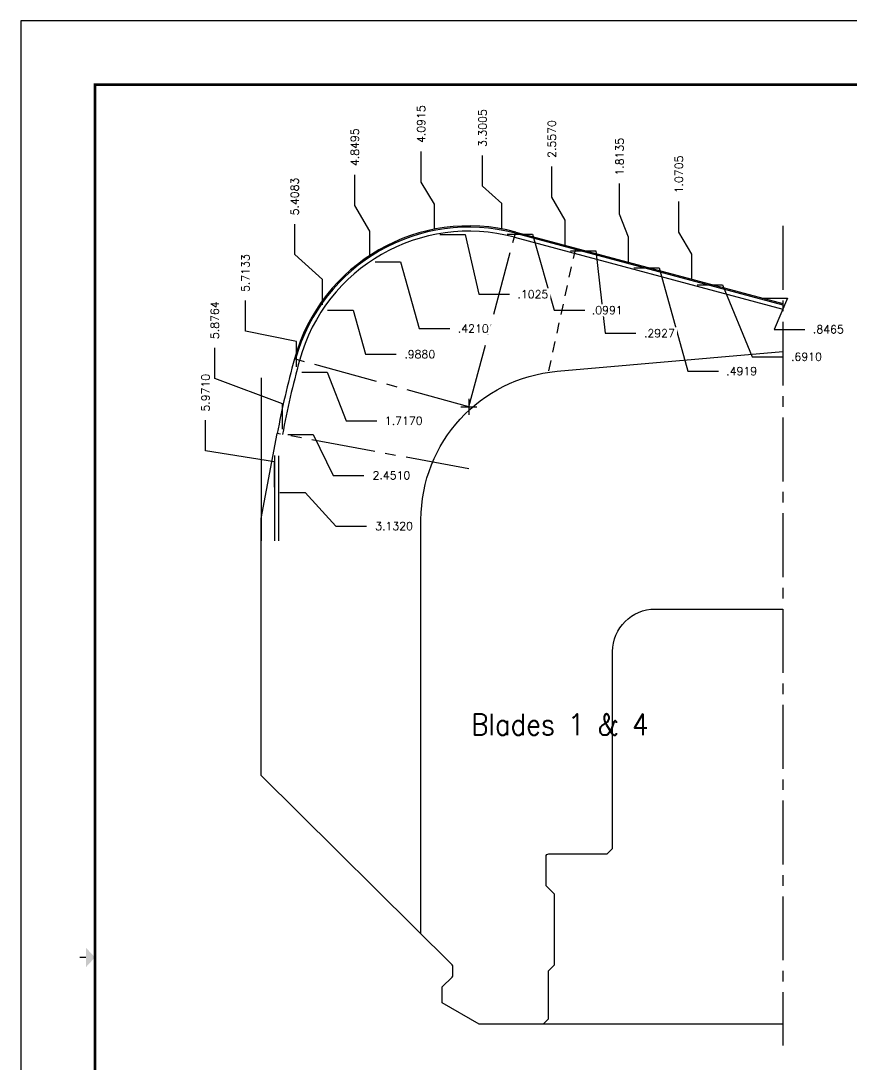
# Model space of a CAD drawing. Extents: x 34 to 150, y -20 to 22.
# Drawn here: x 34 to 43.75, y 9.75 to 22 of the extents above; entities that cross this region are included whole.
import ezdxf
from ezdxf.enums import TextEntityAlignment as Align

# ---------------------------------------------------------------- set-up
doc = ezdxf.new("R2010")
doc.units = 0
doc.header["$MEASUREMENT"] = 0
doc.header["$PDMODE"] = 35
doc.linetypes.add('CENTER2', pattern=[1.125, 0.75, -0.125, 0.125, -0.125])
doc.linetypes.add('HIDDEN2', pattern=[0.1875, 0.125, -0.0625])
doc.layers.get('0').update_dxf_attribs({"linetype": 'CONTINUOUS'})
doc.layers.get('Defpoints').update_dxf_attribs({"color": 10, "linetype": 'CONTINUOUS'})
for name, color, linetype in [('CDG-37977R1', 7, 'CONTINUOUS'), ('CLine', 5, 'CENTER2'), ('CONSTRUCTION', 211, 'CONTINUOUS'), ('Dims', 4, 'CONTINUOUS'), ('TEXT', 3, 'CONTINUOUS'), ('Title Block', 7, 'CONTINUOUS')]:
    doc.layers.add(name, color=color, linetype=linetype)
doc.styles.add('RomanD', font='romand.shx', dxfattribs={"width": 0.9})
doc.styles.add('RomanS', font='romans')
doc.dimstyles.get("Standard").update_dxf_attribs({"dimtxt": 0.094, "dimasz": 0.18, "dimexe": 0.0625, "dimexo": 0.0625, "dimgap": 0.09, "dimtad": 0, "dimtih": 1, "dimtoh": 1, "dimdec": 4, "dimzin": 4, "dimdsep": 46, "dimtxsty": 'RomanS', "dimcen": 0.09, "dimazin": 1, "dimtfac": 1, "dimtdec": 4, "dimtofl": 0, "dimtmove": 0, "dimatfit": 1, "dimfxl": 1, "dimtfill": 1, "dimtolj": 1, "dimtzin": 0, "dimarcsym": 0})

# ---------------------------------------------------------------- blocks, each defined once
blk = doc.blocks.new('COT_Dblock')
at = {"layer": 'Title Block', "color": 8}
blk.add_lwpolyline([(0, 0), (34, 0), (34, 22), (0, 22)], close=True, dxfattribs=at)
at = {"layer": 'Title Block', "const_width": 0.03}
blk.add_lwpolyline([(33.13, 21.25), (0.87, 21.25), (0.87, 0.75), (33.13, 0.75)], close=True, dxfattribs=at)
at = {"layer": 'Title Block', "const_width": 0.015}
blk.add_lwpolyline([(0.69, 11), (0.765, 11)], dxfattribs=at)
at = {"layer": 'Title Block'}
blk.add_solid([(0.765, 10.887), (0.765, 11.113), (0.87, 11)], dxfattribs=at)
at = {"layer": 'Title Block', "color": 1, "style": 'RomanS', "flags": 8}
for tag, p in [('FNAME', (0.62, 3.75)), ('REVDATE', (0.62, 2.25)), ('USER', (0.62, 0.75))]:
    blk.add_attdef(tag, text='', height=0.047, rotation=90, dxfattribs=at).set_placement(p, align=Align.BOTTOM_LEFT)
at = {"layer": 'Title Block', "color": 3, "style": 'RomanS', "flags": 8}
blk.add_attdef('DRAWN', text='', height=0.11, dxfattribs=at).set_placement((28.7, 1.984), align=Align.MIDDLE_CENTER)
for tag, p in [('DDATE', (28.356, 1.672)), ('CHECK', (28.356, 1.406)), ('MATRL', (28.356, 1.149)), ('PDATE', (28.356, 0.883)), ('SCALE', (29.896, 0.855)), ('SHEET', (32.005, 0.855))]:
    blk.add_attdef(tag, text='', height=0.094, dxfattribs=at).set_placement(p, align=Align.MIDDLE_LEFT)
at = {"layer": 'Title Block', "color": 3, "style": 'RomanD', "width": 0.9, "flags": 8}
for tag, height, p in [('TITL1', 0.125, (31.337, 1.684)), ('TITL2', 0.094, (31.337, 1.514)), ('TITL3', 0.094, (31.337, 1.374))]:
    blk.add_attdef(tag, text='', height=height, dxfattribs=at).set_placement(p, align=Align.MIDDLE_CENTER)
at = {"layer": 'Title Block', "color": 3, "style": 'RomanS', "flags": 8}
for tag, p in [('FSCM#', (30.337, 1.121)), ('DWG#', (31.81, 1.121)), ('REV#', (32.97, 1.121))]:
    blk.add_attdef(tag, text='', height=0.094, dxfattribs=at).set_placement(p, align=Align.TOP_CENTER)
blk = doc.blocks.new('CMark')
at = {"layer": 'CLine'}
for p, q in [((-0.094, 0), (0.094, 0)), ((0, 0.094), (0, -0.094))]:
    blk.add_line(p, q, dxfattribs=at)
blk = doc.blocks.new('*D35')
at = {"layer": 'Defpoints', "color": 0, "transparency": 16777216}
for p in [(41.726, 19.88), (42.948, 19.592), (41.877, 18.901)]:
    blk.add_point(p, dxfattribs=at)
at = {"layer": 'Dims', "color": 0, "lineweight": -2, "transparency": 16777216}
for p, q in [((41.726, 19.52), (41.726, 19.88)), ((41.877, 19.261), (41.726, 19.52)), ((41.877, 18.963), (41.877, 19.261))]:
    blk.add_line(p, q, dxfattribs=at)
at = {"layer": 'Dims', "color": 0, "transparency": 16777216, "insert": (41.726, 20.196), "char_height": 0.094, "attachment_point": 5, "rotation": 90, "style": 'RomanS', "bg_fill": 3, "box_fill_scale": 1.25, "bg_fill_color": 256, "bg_fill_true_color": 13158600, "bg_fill_transparency": 0}
blk.add_mtext('\\A1;1.0705', dxfattribs=at)
blk = doc.blocks.new('*D36')
at = {"layer": 'Defpoints', "color": 0, "transparency": 16777216}
for p in [(41.03, 20.088), (42.948, 19.592), (41.134, 19.1)]:
    blk.add_point(p, dxfattribs=at)
at = {"layer": 'Dims', "color": 0, "lineweight": -2, "transparency": 16777216}
for p, q in [((41.03, 19.728), (41.03, 20.088)), ((41.134, 19.46), (41.03, 19.728)), ((41.134, 19.162), (41.134, 19.46))]:
    blk.add_line(p, q, dxfattribs=at)
at = {"layer": 'Dims', "color": 0, "transparency": 16777216, "insert": (41.03, 20.404), "char_height": 0.094, "attachment_point": 5, "rotation": 90, "style": 'RomanS', "bg_fill": 3, "box_fill_scale": 1.25, "bg_fill_color": 256, "bg_fill_true_color": 13158600, "bg_fill_transparency": 0}
blk.add_mtext('\\A1;1.8135', dxfattribs=at)
blk = doc.blocks.new('*D37')
at = {"layer": 'Defpoints', "color": 0, "transparency": 16777216}
for p in [(40.234, 20.289), (42.948, 19.592), (40.391, 19.299)]:
    blk.add_point(p, dxfattribs=at)
at = {"layer": 'Dims', "color": 0, "lineweight": -2, "transparency": 16777216}
for p, q in [((40.234, 19.929), (40.234, 20.289)), ((40.391, 19.659), (40.234, 19.929)), ((40.391, 19.361), (40.391, 19.659))]:
    blk.add_line(p, q, dxfattribs=at)
at = {"layer": 'Dims', "color": 0, "transparency": 16777216, "insert": (40.234, 20.612), "char_height": 0.094, "attachment_point": 5, "rotation": 90, "style": 'RomanS', "bg_fill": 3, "box_fill_scale": 1.25, "bg_fill_color": 256, "bg_fill_true_color": 13158600, "bg_fill_transparency": 0}
blk.add_mtext('\\A1;2.5570', dxfattribs=at)
blk = doc.blocks.new('*D38')
at = {"layer": 'Defpoints', "color": 0, "transparency": 16777216}
for p in [(39.421, 20.418), (39.647, 19.493), (42.948, 19.592)]:
    blk.add_point(p, dxfattribs=at)
at = {"layer": 'Dims', "color": 0, "lineweight": -2, "transparency": 16777216}
for p, q in [((39.421, 20.058), (39.421, 20.418)), ((39.647, 19.853), (39.421, 20.058)), ((39.647, 19.555), (39.647, 19.853))]:
    blk.add_line(p, q, dxfattribs=at)
at = {"layer": 'Dims', "color": 0, "transparency": 16777216, "insert": (39.421, 20.741), "char_height": 0.094, "attachment_point": 5, "rotation": 90, "style": 'RomanS', "bg_fill": 3, "box_fill_scale": 1.25, "bg_fill_color": 256, "bg_fill_true_color": 13158600, "bg_fill_transparency": 0}
blk.add_mtext('\\A1;3.3005', dxfattribs=at)
blk = doc.blocks.new('*D39')
at = {"layer": 'Defpoints', "color": 0, "transparency": 16777216}
for p in [(38.7, 20.464), (38.856, 19.489), (42.948, 19.592)]:
    blk.add_point(p, dxfattribs=at)
at = {"layer": 'Dims', "color": 0, "lineweight": -2, "transparency": 16777216}
for p, q in [((38.7, 20.104), (38.7, 20.464)), ((38.856, 19.849), (38.7, 20.104)), ((38.856, 19.552), (38.856, 19.849))]:
    blk.add_line(p, q, dxfattribs=at)
at = {"layer": 'Dims', "color": 0, "transparency": 16777216, "insert": (38.7, 20.787), "char_height": 0.094, "attachment_point": 5, "rotation": 90, "style": 'RomanS', "bg_fill": 3, "box_fill_scale": 1.25, "bg_fill_color": 256, "bg_fill_true_color": 13158600, "bg_fill_transparency": 0}
blk.add_mtext('\\A1;4.0915', dxfattribs=at)
blk = doc.blocks.new('*D40')
at = {"layer": 'Defpoints', "color": 0, "transparency": 16777216}
for p in [(37.921, 20.193), (42.948, 19.592), (38.098, 19.171)]:
    blk.add_point(p, dxfattribs=at)
at = {"layer": 'Dims', "color": 0, "lineweight": -2, "transparency": 16777216}
for p, q in [((37.921, 19.833), (37.921, 20.193)), ((38.098, 19.531), (37.921, 19.833)), ((38.098, 19.233), (38.098, 19.531))]:
    blk.add_line(p, q, dxfattribs=at)
at = {"layer": 'Dims', "color": 0, "transparency": 16777216, "insert": (37.921, 20.516), "char_height": 0.094, "attachment_point": 5, "rotation": 90, "style": 'RomanS', "bg_fill": 3, "box_fill_scale": 1.25, "bg_fill_color": 256, "bg_fill_true_color": 13158600, "bg_fill_transparency": 0}
blk.add_mtext('\\A1;4.8495', dxfattribs=at)
blk = doc.blocks.new('*D41')
at = {"layer": 'Defpoints', "color": 0, "transparency": 16777216}
for p in [(37.215, 19.614), (42.948, 19.592), (37.54, 18.604)]:
    blk.add_point(p, dxfattribs=at)
at = {"layer": 'Dims', "color": 0, "lineweight": -2, "transparency": 16777216}
for p, q in [((37.215, 19.254), (37.215, 19.614)), ((37.54, 18.964), (37.215, 19.254)), ((37.54, 18.666), (37.54, 18.964))]:
    blk.add_line(p, q, dxfattribs=at)
at = {"layer": 'Dims', "color": 0, "transparency": 16777216, "insert": (37.215, 19.937), "char_height": 0.094, "attachment_point": 5, "rotation": 90, "style": 'RomanS', "bg_fill": 3, "box_fill_scale": 1.25, "bg_fill_color": 256, "bg_fill_true_color": 13158600, "bg_fill_transparency": 0}
blk.add_mtext('\\A1;5.4083', dxfattribs=at)
blk = doc.blocks.new('*D42')
at = {"layer": 'Defpoints', "color": 0, "transparency": 16777216}
for p in [(42.948, 19.592), (36.636, 18.714), (37.235, 17.875)]:
    blk.add_point(p, dxfattribs=at)
at = {"layer": 'Dims', "color": 0, "lineweight": -2, "transparency": 16777216}
for p, q in [((36.636, 18.354), (36.636, 18.714)), ((37.235, 18.235), (36.636, 18.354)), ((37.235, 17.937), (37.235, 18.235))]:
    blk.add_line(p, q, dxfattribs=at)
at = {"layer": 'Dims', "color": 0, "transparency": 16777216, "insert": (36.636, 19.037), "char_height": 0.094, "attachment_point": 5, "rotation": 90, "style": 'RomanS', "bg_fill": 3, "box_fill_scale": 1.25, "bg_fill_color": 256, "bg_fill_true_color": 13158600, "bg_fill_transparency": 0}
blk.add_mtext('\\A1;5.7133', dxfattribs=at)
blk = doc.blocks.new('*D43')
at = {"layer": 'Defpoints', "color": 0, "transparency": 16777216}
for p in [(42.948, 19.592), (36.277, 18.159), (37.072, 17.141)]:
    blk.add_point(p, dxfattribs=at)
at = {"layer": 'Dims', "color": 0, "lineweight": -2, "transparency": 16777216}
for p, q in [((36.277, 17.799), (36.277, 18.159)), ((37.072, 17.501), (36.277, 17.799)), ((37.072, 17.203), (37.072, 17.501))]:
    blk.add_line(p, q, dxfattribs=at)
at = {"layer": 'Dims', "color": 0, "transparency": 16777216, "insert": (36.277, 18.484), "char_height": 0.094, "attachment_point": 5, "rotation": 90, "style": 'RomanS', "bg_fill": 3, "box_fill_scale": 1.25, "bg_fill_color": 256, "bg_fill_true_color": 13158600, "bg_fill_transparency": 0}
blk.add_mtext('\\A1;5.8764', dxfattribs=at)
blk = doc.blocks.new('*D44')
at = {"layer": 'Defpoints', "color": 0, "transparency": 16777216}
for p in [(42.948, 19.592), (36.169, 17.309), (36.977, 16.46)]:
    blk.add_point(p, dxfattribs=at)
at = {"layer": 'Dims', "color": 0, "lineweight": -2, "transparency": 16777216}
for p, q in [((36.169, 16.949), (36.169, 17.309)), ((36.977, 16.82), (36.169, 16.949)), ((36.977, 16.522), (36.977, 16.82))]:
    blk.add_line(p, q, dxfattribs=at)
at = {"layer": 'Dims', "color": 0, "transparency": 16777216, "insert": (36.169, 17.632), "char_height": 0.094, "attachment_point": 5, "rotation": 90, "style": 'RomanS', "bg_fill": 3, "box_fill_scale": 1.25, "bg_fill_color": 256, "bg_fill_true_color": 13158600, "bg_fill_transparency": 0}
blk.add_mtext('\\A1;5.9710', dxfattribs=at)
blk = doc.blocks.new('*D45')
at = {"layer": 'Defpoints', "color": 0, "transparency": 16777216}
for p in [(42.948, 19.592), (42.643, 18.745), (43.206, 18.377)]:
    blk.add_point(p, dxfattribs=at)
at = {"layer": 'Dims', "color": 0, "lineweight": -2, "transparency": 16777216}
for p, q in [((42.706, 18.745), (43.003, 18.745)), ((43.003, 18.745), (42.846, 18.377)), ((42.846, 18.377), (43.206, 18.377))]:
    blk.add_line(p, q, dxfattribs=at)
at = {"layer": 'Dims', "color": 0, "transparency": 16777216, "insert": (43.481, 18.377), "char_height": 0.094, "attachment_point": 5, "style": 'RomanS', "bg_fill": 3, "box_fill_scale": 1.25, "bg_fill_color": 256, "bg_fill_true_color": 13158600, "bg_fill_transparency": 0}
blk.add_mtext('\\A1;.8465', dxfattribs=at)
blk = doc.blocks.new('*D46')
at = {"layer": 'Defpoints', "color": 0, "transparency": 16777216}
for p in [(42.948, 19.592), (41.877, 18.901), (42.948, 18.055)]:
    blk.add_point(p, dxfattribs=at)
at = {"layer": 'Dims', "color": 0, "lineweight": -2, "transparency": 16777216}
for p, q in [((41.94, 18.901), (42.237, 18.901)), ((42.237, 18.901), (42.588, 18.055)), ((42.588, 18.055), (42.948, 18.055))]:
    blk.add_line(p, q, dxfattribs=at)
at = {"layer": 'Dims', "color": 0, "transparency": 16777216, "insert": (43.224, 18.055), "char_height": 0.094, "attachment_point": 5, "style": 'RomanS', "bg_fill": 3, "box_fill_scale": 1.25, "bg_fill_color": 256, "bg_fill_true_color": 13158600, "bg_fill_transparency": 0}
blk.add_mtext('\\A1;.6910', dxfattribs=at)
blk = doc.blocks.new('*D47')
at = {"layer": 'Defpoints', "color": 0, "transparency": 16777216}
for p in [(42.948, 19.592), (41.134, 19.1), (42.19, 17.886)]:
    blk.add_point(p, dxfattribs=at)
at = {"layer": 'Dims', "color": 0, "lineweight": -2, "transparency": 16777216}
for p, q in [((41.197, 19.1), (41.494, 19.1)), ((41.494, 19.1), (41.83, 17.886)), ((41.83, 17.886), (42.19, 17.886))]:
    blk.add_line(p, q, dxfattribs=at)
at = {"layer": 'Dims', "color": 0, "transparency": 16777216, "insert": (42.463, 17.886), "char_height": 0.094, "attachment_point": 5, "style": 'RomanS', "bg_fill": 3, "box_fill_scale": 1.25, "bg_fill_color": 256, "bg_fill_true_color": 13158600, "bg_fill_transparency": 0}
blk.add_mtext('\\A1;.4919', dxfattribs=at)
blk = doc.blocks.new('*D48')
at = {"layer": 'Defpoints', "color": 0, "transparency": 16777216}
for p in [(42.948, 19.592), (40.391, 19.299), (41.222, 18.331)]:
    blk.add_point(p, dxfattribs=at)
at = {"layer": 'Dims', "color": 0, "lineweight": -2, "transparency": 16777216}
for p, q in [((40.453, 19.299), (40.751, 19.299)), ((40.751, 19.299), (40.862, 18.331)), ((40.862, 18.331), (41.222, 18.331))]:
    blk.add_line(p, q, dxfattribs=at)
at = {"layer": 'Dims', "color": 0, "transparency": 16777216, "insert": (41.497, 18.331), "char_height": 0.094, "attachment_point": 5, "style": 'RomanS', "bg_fill": 3, "box_fill_scale": 1.25, "bg_fill_color": 256, "bg_fill_true_color": 13158600, "bg_fill_transparency": 0}
blk.add_mtext('\\A1;.2927', dxfattribs=at)
blk = doc.blocks.new('*D49')
at = {"layer": 'Defpoints', "color": 0, "transparency": 16777216}
for p in [(39.647, 19.493), (42.948, 19.592)]:
    blk.add_point(p, dxfattribs=at)
at = {"layer": 'Dims', "color": 0, "lineweight": -2, "transparency": 16777216}
for p, q in [((39.71, 19.493), (40.007, 19.493)), ((40.007, 19.493), (40.263, 18.602)), ((40.263, 18.602), (40.623, 18.602))]:
    blk.add_line(p, q, dxfattribs=at)
at = {"layer": 'Dims', "color": 0, "transparency": 16777216, "insert": (40.885, 18.602), "char_height": 0.094, "attachment_point": 5, "style": 'RomanS', "bg_fill": 3, "box_fill_scale": 1.25, "bg_fill_color": 256, "bg_fill_true_color": 13158600, "bg_fill_transparency": 0}
blk.add_mtext('\\A1;.0991', dxfattribs=at)
at = {"layer": 'Defpoints', "color": 0, "transparency": 16777216}
blk.add_point((40.623, 18.602), dxfattribs=at)
blk = doc.blocks.new('*D50')
at = {"layer": 'Defpoints', "color": 0, "transparency": 16777216}
for p in [(38.856, 19.489), (42.948, 19.592), (39.736, 18.789)]:
    blk.add_point(p, dxfattribs=at)
at = {"layer": 'Dims', "color": 0, "lineweight": -2, "transparency": 16777216}
for p, q in [((38.919, 19.489), (39.216, 19.489)), ((39.216, 19.489), (39.376, 18.789)), ((39.376, 18.789), (39.736, 18.789))]:
    blk.add_line(p, q, dxfattribs=at)
at = {"layer": 'Dims', "color": 0, "transparency": 16777216, "insert": (40.012, 18.789), "char_height": 0.094, "attachment_point": 5, "style": 'RomanS', "bg_fill": 3, "box_fill_scale": 1.25, "bg_fill_color": 256, "bg_fill_true_color": 13158600, "bg_fill_transparency": 0}
blk.add_mtext('\\A1;.1025', dxfattribs=at)
blk = doc.blocks.new('*D51')
at = {"layer": 'Defpoints', "color": 0, "transparency": 16777216}
for p in [(42.948, 19.592), (38.098, 19.171), (39.036, 18.386)]:
    blk.add_point(p, dxfattribs=at)
at = {"layer": 'Dims', "color": 0, "lineweight": -2, "transparency": 16777216}
for p, q in [((38.161, 19.171), (38.458, 19.171)), ((38.458, 19.171), (38.676, 18.386)), ((38.676, 18.386), (39.036, 18.386))]:
    blk.add_line(p, q, dxfattribs=at)
at = {"layer": 'Dims', "color": 0, "transparency": 16777216, "insert": (39.312, 18.386), "char_height": 0.094, "attachment_point": 5, "style": 'RomanS', "bg_fill": 3, "box_fill_scale": 1.25, "bg_fill_color": 256, "bg_fill_true_color": 13158600, "bg_fill_transparency": 0}
blk.add_mtext('\\A1;.4210', dxfattribs=at)
blk = doc.blocks.new('*D52')
at = {"layer": 'Defpoints', "color": 0, "transparency": 16777216}
for p in [(42.948, 19.592), (37.54, 18.604), (38.408, 18.084)]:
    blk.add_point(p, dxfattribs=at)
at = {"layer": 'Dims', "color": 0, "lineweight": -2, "transparency": 16777216}
for p, q in [((37.602, 18.604), (37.9, 18.604)), ((37.9, 18.604), (38.048, 18.084)), ((38.048, 18.084), (38.408, 18.084))]:
    blk.add_line(p, q, dxfattribs=at)
at = {"layer": 'Dims', "color": 0, "transparency": 16777216, "insert": (38.683, 18.084), "char_height": 0.094, "attachment_point": 5, "style": 'RomanS', "bg_fill": 3, "box_fill_scale": 1.25, "bg_fill_color": 256, "bg_fill_true_color": 13158600, "bg_fill_transparency": 0}
blk.add_mtext('\\A1;.9880', dxfattribs=at)
blk = doc.blocks.new('*D53')
at = {"layer": 'Defpoints', "color": 0, "transparency": 16777216}
for p in [(42.948, 19.592), (37.235, 17.875), (38.179, 17.303)]:
    blk.add_point(p, dxfattribs=at)
at = {"layer": 'Dims', "color": 0, "lineweight": -2, "transparency": 16777216}
for p, q in [((37.297, 17.875), (37.595, 17.875)), ((37.595, 17.875), (37.819, 17.303)), ((37.819, 17.303), (38.179, 17.303))]:
    blk.add_line(p, q, dxfattribs=at)
at = {"layer": 'Dims', "color": 0, "transparency": 16777216, "insert": (38.495, 17.303), "char_height": 0.094, "attachment_point": 5, "style": 'RomanS', "bg_fill": 3, "box_fill_scale": 1.25, "bg_fill_color": 256, "bg_fill_true_color": 13158600, "bg_fill_transparency": 0}
blk.add_mtext('\\A1;1.7170', dxfattribs=at)
blk = doc.blocks.new('*D54')
at = {"layer": 'Defpoints', "color": 0, "transparency": 16777216}
for p in [(42.948, 19.592), (37.072, 17.141), (38.028, 16.662)]:
    blk.add_point(p, dxfattribs=at)
at = {"layer": 'Dims', "color": 0, "lineweight": -2, "transparency": 16777216}
for p, q in [((37.134, 17.141), (37.432, 17.141)), ((37.432, 17.141), (37.668, 16.662)), ((37.668, 16.662), (38.028, 16.662))]:
    blk.add_line(p, q, dxfattribs=at)
at = {"layer": 'Dims', "color": 0, "transparency": 16777216, "insert": (38.351, 16.662), "char_height": 0.094, "attachment_point": 5, "style": 'RomanS', "bg_fill": 3, "box_fill_scale": 1.25, "bg_fill_color": 256, "bg_fill_true_color": 13158600, "bg_fill_transparency": 0}
blk.add_mtext('\\A1;2.4510', dxfattribs=at)
blk = doc.blocks.new('*D55')
at = {"layer": 'Defpoints', "color": 0, "transparency": 16777216}
for p in [(42.948, 19.592), (36.977, 16.46), (38.059, 16.066)]:
    blk.add_point(p, dxfattribs=at)
at = {"layer": 'Dims', "color": 0, "lineweight": -2, "transparency": 16777216}
for p, q in [((37.039, 16.46), (37.339, 16.46)), ((37.339, 16.46), (37.699, 16.066)), ((37.699, 16.066), (38.059, 16.066))]:
    blk.add_line(p, q, dxfattribs=at)
at = {"layer": 'Dims', "color": 0, "transparency": 16777216, "insert": (38.382, 16.066), "char_height": 0.094, "attachment_point": 5, "style": 'RomanS', "bg_fill": 3, "box_fill_scale": 1.25, "bg_fill_color": 256, "bg_fill_true_color": 13158600, "bg_fill_transparency": 0}
blk.add_mtext('\\A1;3.1320', dxfattribs=at)

msp = doc.modelspace()

# ---------------------------------------------------------------- linework, layer by layer
at = {"linetype": 'HIDDEN2'}
msp.add_line((40.51042, 19.33168), (40.19092, 17.87167), dxfattribs=at)
at = {"linetype": 'ByBlock', "flags": 128}
msp.add_lwpolyline([(38.69792, 11.27628), (38.69792, 16.14065, -0.38887873), (40.2954, 17.88399), (42.94792, 18.11605)], format="xyb", dxfattribs=at)
at = {"layer": 'CDG-37977R1', "color": 7, "linetype": 'Continuous'}
for p, q in [((39.81041, 19.51925), (42.94792, 18.67855)), ((36.82292, 16.15415), (37.01042, 17.15415)), ((36.82292, 13.1369), (36.82292, 16.15415)), ((39.06368, 10.91332), (36.82292, 13.1369)), ((39.07292, 10.7921), (39.07292, 10.89114)), ((38.94792, 10.65415), (39.06377, 10.77)), ((38.94792, 10.46665), (38.94792, 10.65415)), ((39.38093, 10.21665), (38.94792, 10.46665)), ((42.94792, 10.21665), (39.38093, 10.21665))]:
    msp.add_line(p, q, dxfattribs=at)
at = {"layer": 'CDG-37977R1', "color": 1, "linetype": 'Continuous'}
msp.add_line((39.79423, 19.45888), (42.94792, 18.61385), dxfattribs=at)
at = {"layer": 'CDG-37977R1', "color": 7, "linetype": 'Continuous', "flags": 128}
msp.add_lwpolyline([(40.13292, 10.21665), (40.19542, 10.27915), (40.19542, 10.84165), (40.26557, 10.9118), (40.26557, 11.74275), (40.16667, 11.84165), (40.16667, 12.1854, -0.41421356), (40.19792, 12.21665), (40.88542, 12.21665), (40.94792, 12.27915), (40.94792, 14.59165, -0.41421356), (41.44792, 15.09165), (42.94792, 15.09165)], format="xyb", dxfattribs=at)
at = {"layer": 'CDG-37977R1', "color": 7, "linetype": 'Continuous'}
for centre, radius, start, end in [((39.26042, 17.46665), 2.125, 75, 164.654758), ((47.45738, 15.21726), 10.625, 164.654758, 169.496481), ((39.04167, 10.89114), 0.03125, 0, 45.220557), ((39.04167, 10.7921), 0.03125, 315, 0)]:
    msp.add_arc(centre, radius, start, end, dxfattribs=at)
at = {"layer": 'CDG-37977R1', "color": 1, "linetype": 'Continuous'}
for centre, radius, start, end in [((39.26042, 17.46665), 2.0625, 75, 164.654758), ((47.45738, 15.21726), 10.5625, 164.654758, 169.496481)]:
    msp.add_arc(centre, radius, start, end, dxfattribs=at)
at = {"layer": 'CLine', "color": 1}
for p, q in [((39.26042, 17.46665), (39.81041, 19.51925)), ((39.26042, 17.46665), (37.21118, 18.029)), ((39.26042, 16.737), (37.01042, 17.15415))]:
    msp.add_line(p, q, dxfattribs=at)
at = {"layer": 'CLine', "color": 1, "linetype": 'Continuous'}
msp.add_line((39.80666, 19.50524), (42.94792, 18.66354), dxfattribs=at)
at = {"layer": 'CLine'}
msp.add_line((42.94792, 19.59165), (42.94792, 9.96665), dxfattribs=at)
at = {"layer": 'CLine', "color": 1, "linetype": 'ByBlock'}
for p, q in [((36.82292, 17.80787), (36.82292, 15.89235)), ((36.97692, 16.89681), (36.97692, 15.89235)), ((37.02492, 16.89235), (37.02492, 15.89235))]:
    msp.add_line(p, q, dxfattribs=at)
at = {"layer": 'CLine', "color": 1, "linetype": 'Continuous'}
msp.add_arc((39.26042, 17.46665), 2.1105, 75, 164.654758, dxfattribs=at)

# ---------------------------------------------------------------- block references
at = {"layer": 'CLine'}
msp.add_blockref('CMark', (39.26042, 17.46665), dxfattribs=at)
at = {"layer": 'CONSTRUCTION', "linetype": 'ByBlock'}
msp.add_blockref('CMark', (39.26042, 17.46665), dxfattribs=at)
at = {"layer": 'Title Block'}
msp.add_blockref('COT_Dblock', (34, 0), dxfattribs=at)

# ---------------------------------------------------------------- texts
at = {"layer": 'TEXT', "style": 'RomanS', "width": 0.9}
msp.add_text('Blades 1 & 4', height=0.25, dxfattribs=at).set_placement((39.28612, 13.61198))

# ---------------------------------------------------------------- next in the draw order: dimensions: what is measured, and where the dimension line sits
at = {"layer": 'Dims'}
dim = msp.add_ordinate_dim(feature_location=(41.87743, 18.90069), offset=(-0.15146, 0.97948), dtype=1, origin=(42.94792, 19.59165), dimstyle='Standard', dxfattribs=at)
dim.commit()
dim.dimension.update_dxf_attribs({"geometry": '*D35', "text_midpoint": (41.72597, 20.19621)})

# ---------------------------------------------------------------- next in the draw order: dimensions: what is measured, and where the dimension line sits
dim = msp.add_ordinate_dim(feature_location=(41.13442, 19.09975), offset=(-0.10441, 0.98866), dtype=1, origin=(42.94792, 19.59165), dimstyle='Standard', dxfattribs=at)
dim.commit()
dim.dimension.update_dxf_attribs({"geometry": '*D36', "text_midpoint": (41.03001, 20.40446)})

# ---------------------------------------------------------------- next in the draw order: dimensions: what is measured, and where the dimension line sits
dim = msp.add_ordinate_dim(feature_location=(40.39092, 19.29895), offset=(-0.1574, 0.99017), dtype=1, origin=(42.94792, 19.59165), dimstyle='Standard', dxfattribs=at)
dim.commit()
dim.dimension.update_dxf_attribs({"geometry": '*D37', "text_midpoint": (40.23351, 20.61189)})

# ---------------------------------------------------------------- next in the draw order: dimensions: what is measured, and where the dimension line sits
dim = msp.add_ordinate_dim(feature_location=(39.64742, 19.49255), offset=(-0.22655, 0.92568), dtype=1, origin=(42.94792, 19.59165), dimstyle='Standard', dxfattribs=at)
dim.commit()
dim.dimension.update_dxf_attribs({"geometry": '*D38', "text_midpoint": (39.42087, 20.741)})

# ---------------------------------------------------------------- next in the draw order: dimensions: what is measured, and where the dimension line sits
dim = msp.add_ordinate_dim(feature_location=(38.85642, 19.48915), offset=(-0.15652, 0.9749), dtype=1, origin=(42.94792, 19.59165), dimstyle='Standard', dxfattribs=at)
dim.commit()
dim.dimension.update_dxf_attribs({"geometry": '*D39', "text_midpoint": (38.6999, 20.78681)})

# ---------------------------------------------------------------- next in the draw order: dimensions: what is measured, and where the dimension line sits
dim = msp.add_ordinate_dim(feature_location=(38.09842, 19.17065), offset=(-0.17783, 1.02268), dtype=1, origin=(42.94792, 19.59165), dimstyle='Standard', dxfattribs=at)
dim.commit()
dim.dimension.update_dxf_attribs({"geometry": '*D40', "text_midpoint": (37.92059, 20.5161)})

# ---------------------------------------------------------------- next in the draw order: dimensions: what is measured, and where the dimension line sits
dim = msp.add_ordinate_dim(feature_location=(37.53962, 18.60365), offset=(-0.32436, 1.01022), dtype=1, origin=(42.94792, 19.59165), dimstyle='Standard', dxfattribs=at)
dim.commit()
dim.dimension.update_dxf_attribs({"geometry": '*D41', "text_midpoint": (37.21526, 19.93664)})

# ---------------------------------------------------------------- next in the draw order: dimensions: what is measured, and where the dimension line sits
dim = msp.add_ordinate_dim(feature_location=(37.23462, 17.87465), offset=(-0.59863, 0.8396), dtype=1, origin=(42.94792, 19.59165), dimstyle='Standard', dxfattribs=at)
dim.commit()
dim.dimension.update_dxf_attribs({"geometry": '*D42', "text_midpoint": (36.63599, 19.03702)})

# ---------------------------------------------------------------- next in the draw order: dimensions: what is measured, and where the dimension line sits
dim = msp.add_ordinate_dim(feature_location=(37.07152, 17.14065), offset=(-0.79421, 1.01821), dtype=1, origin=(42.94792, 19.59165), dimstyle='Standard', dxfattribs=at)
dim.commit()
dim.dimension.update_dxf_attribs({"geometry": '*D43', "text_midpoint": (36.27731, 18.48387)})

# ---------------------------------------------------------------- next in the draw order: dimensions: what is measured, and where the dimension line sits
dim = msp.add_ordinate_dim(feature_location=(36.97692, 16.45965), offset=(-0.80796, 0.84958), dtype=1, origin=(42.94792, 19.59165), dimstyle='Standard', dxfattribs=at)
dim.commit()
dim.dimension.update_dxf_attribs({"geometry": '*D44', "text_midpoint": (36.16896, 17.63199)})

# ---------------------------------------------------------------- next in the draw order: dimensions: what is measured, and where the dimension line sits
dim = msp.add_ordinate_dim(feature_location=(42.64342, 18.74513), offset=(0.5621, -0.36811), dtype=0, origin=(42.94792, 19.59165), dimstyle='Standard', dxfattribs=at)
dim.commit()
dim.dimension.update_dxf_attribs({"geometry": '*D45', "text_midpoint": (43.48129, 18.37702)})

# ---------------------------------------------------------------- next in the draw order: dimensions: what is measured, and where the dimension line sits
dim = msp.add_ordinate_dim(feature_location=(41.87743, 18.90069), offset=(1.07049, -0.84564), dtype=0, origin=(42.94792, 19.59165), dimstyle='Standard', dxfattribs=at)
dim.commit()
dim.dimension.update_dxf_attribs({"geometry": '*D46', "text_midpoint": (43.22368, 18.05505)})

# ---------------------------------------------------------------- next in the draw order: dimensions: what is measured, and where the dimension line sits
dim = msp.add_ordinate_dim(feature_location=(41.13442, 19.09975), offset=(1.05548, -1.21357), dtype=0, origin=(42.94792, 19.59165), dimstyle='Standard', dxfattribs=at)
dim.commit()
dim.dimension.update_dxf_attribs({"geometry": '*D47', "text_midpoint": (42.46342, 17.88618)})

# ---------------------------------------------------------------- next in the draw order: dimensions: what is measured, and where the dimension line sits
dim = msp.add_ordinate_dim(feature_location=(40.39092, 19.29895), offset=(0.83075, -0.96818), dtype=0, origin=(42.94792, 19.59165), dimstyle='Standard', dxfattribs=at)
dim.commit()
dim.dimension.update_dxf_attribs({"geometry": '*D48', "text_midpoint": (41.49743, 18.33078)})

# ---------------------------------------------------------------- next in the draw order: dimensions: what is measured, and where the dimension line sits
dim = msp.add_ordinate_dim(feature_location=(39.64742, 19.49255), offset=(0.97564, -0.89044), dtype=0, origin=(42.94792, 19.59165), dimstyle='Standard', dxfattribs=at)
dim.commit()
dim.dimension.update_dxf_attribs({"geometry": '*D49', "text_midpoint": (40.88539, 18.60211)})

# ---------------------------------------------------------------- next in the draw order: dimensions: what is measured, and where the dimension line sits
dim = msp.add_ordinate_dim(feature_location=(38.85642, 19.48915), offset=(0.87966, -0.70058), dtype=0, origin=(42.94792, 19.59165), dimstyle='Standard', dxfattribs=at)
dim.commit()
dim.dimension.update_dxf_attribs({"geometry": '*D50', "text_midpoint": (40.01184, 18.78857)})

# ---------------------------------------------------------------- next in the draw order: dimensions: what is measured, and where the dimension line sits
dim = msp.add_ordinate_dim(feature_location=(38.09842, 19.17065), offset=(0.93765, -0.78418), dtype=0, origin=(42.94792, 19.59165), dimstyle='Standard', dxfattribs=at)
dim.commit()
dim.dimension.update_dxf_attribs({"geometry": '*D51', "text_midpoint": (39.31183, 18.38648)})

# ---------------------------------------------------------------- next in the draw order: dimensions: what is measured, and where the dimension line sits
dim = msp.add_ordinate_dim(feature_location=(37.53962, 18.60365), offset=(0.86809, -0.51928), dtype=0, origin=(42.94792, 19.59165), dimstyle='Standard', dxfattribs=at)
dim.commit()
dim.dimension.update_dxf_attribs({"geometry": '*D52', "text_midpoint": (38.68348, 18.08438)})

# ---------------------------------------------------------------- next in the draw order: dimensions: what is measured, and where the dimension line sits
dim = msp.add_ordinate_dim(feature_location=(37.23462, 17.87465), offset=(0.94412, -0.57159), dtype=0, origin=(42.94792, 19.59165), dimstyle='Standard', dxfattribs=at)
dim.commit()
dim.dimension.update_dxf_attribs({"geometry": '*D53', "text_midpoint": (38.49479, 17.30307)})

# ---------------------------------------------------------------- next in the draw order: dimensions: what is measured, and where the dimension line sits
dim = msp.add_ordinate_dim(feature_location=(37.07152, 17.14065), offset=(0.95675, -0.47833), dtype=0, origin=(42.94792, 19.59165), dimstyle='Standard', dxfattribs=at)
dim.commit()
dim.dimension.update_dxf_attribs({"geometry": '*D54', "text_midpoint": (38.35103, 16.66233)})

# ---------------------------------------------------------------- next in the draw order: dimensions: what is measured, and where the dimension line sits
dim = msp.add_ordinate_dim(feature_location=(36.97692, 16.45965), offset=(1.08227, -0.39408), dtype=0, origin=(42.94792, 19.59165), dimstyle='Standard', dxfattribs=at)
dim.commit()
dim.dimension.update_dxf_attribs({"geometry": '*D55', "text_midpoint": (38.38195, 16.06558)})

doc.saveas('drawing.dxf')
